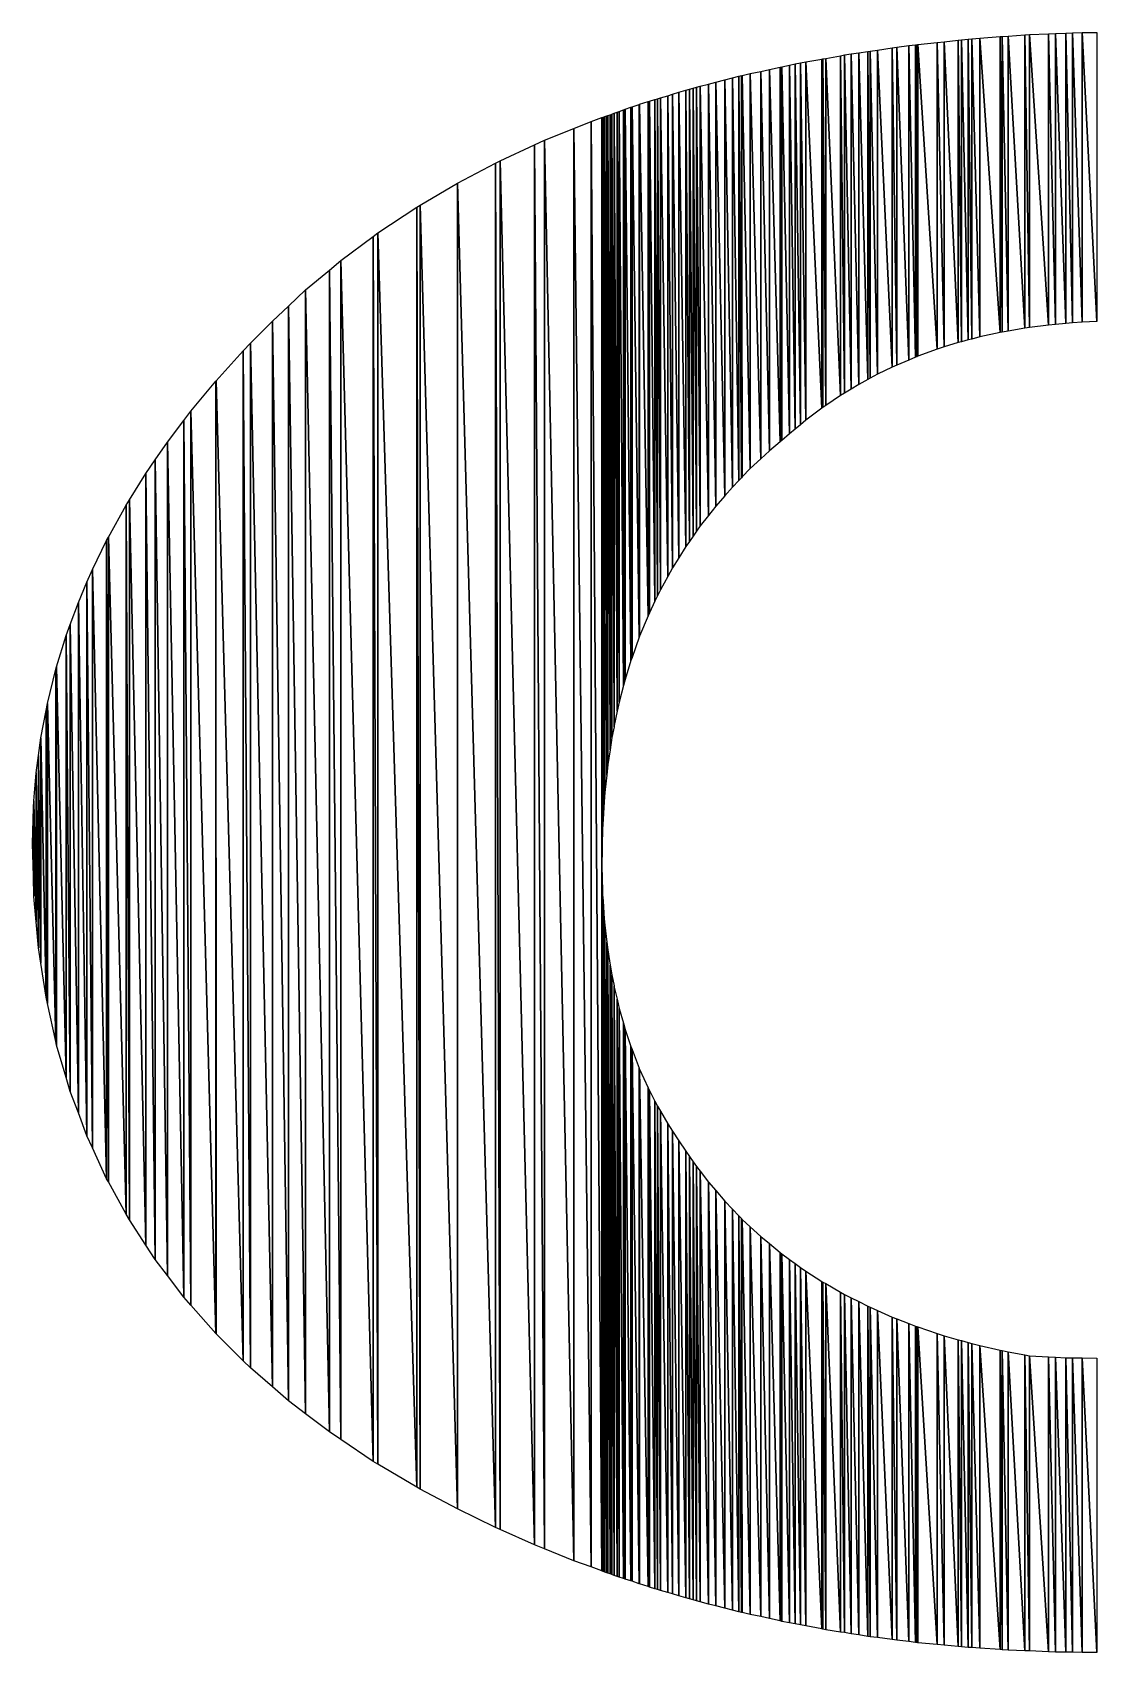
# Model space of a CAD drawing. Extents: x 0 to 4200, y 0 to 2970.
# Drawn here: x 3867.21 to 3882.6, y 308.56 to 332.15 of the extents above; entities that cross this region are included whole.
import ezdxf

# ---------------------------------------------------------------- set-up
doc = ezdxf.new("R2010")
doc.units = 0
doc.layers.get('0').update_dxf_attribs({"linetype": 'CONTINUOUS'})

msp = doc.modelspace()

# ---------------------------------------------------------------- linework, layer by layer
at = {"color": 7, "linetype": 'CONTINUOUS'}
for points in [[(3881.293401, 327.779982), (3880.998877, 332.063946), (3881.293401, 332.086605), (3881.293401, 327.779982)], [(3881.322421, 327.786298), (3881.293401, 332.086605), (3881.322421, 332.088837), (3881.322421, 327.786298)], [(3881.293401, 327.779982), (3881.293401, 332.086605), (3881.322421, 327.786298), (3881.293401, 327.779982)], [(3881.408906, 327.801296), (3881.322421, 332.088837), (3881.408906, 332.095491), (3881.408906, 327.801296)], [(3881.322421, 327.786298), (3881.322421, 332.088837), (3881.408906, 327.801296), (3881.322421, 327.786298)], [(3881.654465, 327.84388), (3881.408906, 332.095491), (3881.654465, 332.114382), (3881.654465, 327.84388)], [(3881.408906, 327.801296), (3881.408906, 332.095491), (3881.654465, 327.84388), (3881.408906, 327.801296)], [(3881.722256, 327.85279), (3881.654465, 332.114382), (3881.722256, 332.119597), (3881.722256, 327.85279)], [(3881.654465, 327.84388), (3881.654465, 332.114382), (3881.722256, 327.85279), (3881.654465, 327.84388)], [(3881.995024, 327.888639), (3881.722256, 332.119597), (3881.995024, 332.129194), (3881.995024, 327.888639)], [(3881.722256, 327.85279), (3881.722256, 332.119597), (3881.995024, 327.888639), (3881.722256, 327.85279)], [(3882.099113, 327.898166), (3881.995024, 332.129194), (3882.099113, 332.132856), (3882.099113, 327.898166)], [(3881.995024, 327.888639), (3881.995024, 332.129194), (3882.099113, 327.898166), (3881.995024, 327.888639)], [(3882.251908, 327.912151), (3882.099113, 332.132856), (3882.251908, 332.138231), (3882.251908, 327.912151)], [(3882.099113, 327.898166), (3882.099113, 332.132856), (3882.251908, 327.912151), (3882.099113, 327.898166)], [(3882.344114, 327.92059), (3882.251908, 332.138231), (3882.344114, 332.141475), (3882.344114, 327.92059)], [(3882.251908, 327.912151), (3882.251908, 332.138231), (3882.344114, 327.92059), (3882.251908, 327.912151)], [(3882.488992, 327.928352), (3882.344114, 332.141475), (3882.488992, 332.146572), (3882.488992, 327.928352)], [(3882.344114, 327.92059), (3882.344114, 332.141475), (3882.488992, 327.928352), (3882.344114, 327.92059)], [(3882.701751, 327.939749), (3882.488992, 332.146572), (3882.701751, 332.147879), (3882.701751, 327.939749)], [(3882.488992, 327.928352), (3882.488992, 332.146572), (3882.701751, 327.939749), (3882.488992, 327.928352)], [(3879.123366, 326.954879), (3879.02614, 331.819055), (3879.123366, 331.836496), (3879.123366, 326.954879)], [(3879.235238, 327.022865), (3879.123366, 331.836496), (3879.235238, 331.852495), (3879.235238, 327.022865)], [(3879.123366, 326.954879), (3879.123366, 331.836496), (3879.235238, 327.022865), (3879.123366, 326.954879)], [(3879.367499, 327.094495), (3879.235238, 331.852495), (3879.367499, 331.871411), (3879.367499, 327.094495)], [(3879.235238, 327.022865), (3879.235238, 331.852495), (3879.367499, 327.094495), (3879.235238, 327.022865)], [(3879.402014, 327.113187), (3879.367499, 331.871411), (3879.402014, 331.876347), (3879.402014, 327.113187)], [(3879.367499, 327.094495), (3879.367499, 331.871411), (3879.402014, 327.113187), (3879.367499, 327.094495)], [(3879.50811, 327.170646), (3879.402014, 331.876347), (3879.50811, 331.89152), (3879.50811, 327.170646)], [(3879.402014, 327.113187), (3879.402014, 331.876347), (3879.50811, 327.170646), (3879.402014, 327.113187)], [(3879.723494, 327.273904), (3879.50811, 331.89152), (3879.723494, 331.922323), (3879.723494, 327.273904)], [(3879.50811, 327.170646), (3879.50811, 331.89152), (3879.723494, 327.273904), (3879.50811, 327.170646)], [(3879.789389, 327.305495), (3879.723494, 331.922323), (3879.789389, 331.931747), (3879.789389, 327.305495)], [(3879.723494, 327.273904), (3879.723494, 331.922323), (3879.789389, 327.305495), (3879.723494, 327.273904)], [(3879.962341, 327.378289), (3879.789389, 331.931747), (3879.962341, 331.956482), (3879.962341, 327.378289)], [(3879.789389, 327.305495), (3879.789389, 331.931747), (3879.962341, 327.378289), (3879.789389, 327.305495)], [(3880.060381, 327.419553), (3879.962341, 331.956482), (3880.060381, 331.967161), (3880.060381, 327.419553)], [(3879.962341, 327.378289), (3879.962341, 331.956482), (3880.060381, 327.419553), (3879.962341, 327.378289)], [(3880.079089, 327.427427), (3880.060381, 331.967161), (3880.079089, 331.969199), (3880.079089, 327.427427)], [(3880.060381, 327.419553), (3880.060381, 331.967161), (3880.079089, 327.427427), (3880.060381, 327.419553)], [(3880.094102, 327.432917), (3880.079089, 331.969199), (3880.094102, 331.970835), (3880.094102, 327.432917)], [(3880.079089, 327.427427), (3880.079089, 331.969199), (3880.094102, 327.432917), (3880.079089, 327.427427)], [(3880.377227, 327.536457), (3880.094102, 331.970835), (3880.377227, 332.001676), (3880.377227, 327.536457)], [(3880.094102, 327.432917), (3880.094102, 331.970835), (3880.377227, 327.536457), (3880.094102, 327.432917)], [(3880.479304, 327.568468), (3880.377227, 332.001676), (3880.479304, 332.012796), (3880.479304, 327.568468)], [(3880.377227, 327.536457), (3880.377227, 332.001676), (3880.479304, 327.568468), (3880.377227, 327.536457)], [(3880.683818, 327.632602), (3880.479304, 332.012796), (3880.683818, 332.035074), (3880.683818, 327.632602)], [(3880.479304, 327.568468), (3880.479304, 332.012796), (3880.683818, 327.632602), (3880.479304, 327.568468)], [(3880.729337, 327.644634), (3880.683818, 332.035074), (3880.729337, 332.040033), (3880.729337, 327.644634)], [(3880.683818, 327.632602), (3880.683818, 332.035074), (3880.729337, 327.644634), (3880.683818, 327.632602)], [(3880.828636, 327.67088), (3880.729337, 332.040033), (3880.828636, 332.050849), (3880.828636, 327.67088)], [(3880.729337, 327.644634), (3880.729337, 332.040033), (3880.828636, 327.67088), (3880.729337, 327.644634)], [(3880.879077, 327.684212), (3880.828636, 332.050849), (3880.879077, 332.05473), (3880.879077, 327.684212)], [(3880.828636, 327.67088), (3880.828636, 332.050849), (3880.879077, 327.684212), (3880.828636, 327.67088)], [(3880.998877, 327.715878), (3880.879077, 332.05473), (3880.998877, 332.063946), (3880.998877, 327.715878)], [(3880.879077, 327.684212), (3880.879077, 332.05473), (3880.998877, 327.715878), (3880.879077, 327.684212)], [(3880.998877, 327.715878), (3880.998877, 332.063946), (3881.293401, 327.779982), (3880.998877, 327.715878)], [(3877.933756, 326.05548), (3877.807477, 331.580825), (3877.933756, 331.608391), (3877.933756, 326.05548)], [(3878.090084, 326.186733), (3877.933756, 331.608391), (3878.090084, 331.642516), (3878.090084, 326.186733)], [(3877.933756, 326.05548), (3877.933756, 331.608391), (3878.090084, 326.186733), (3877.933756, 326.05548)], [(3878.116943, 326.209283), (3878.090084, 331.642516), (3878.116943, 331.648379), (3878.116943, 326.209283)], [(3878.090084, 326.186733), (3878.090084, 331.642516), (3878.116943, 326.209283), (3878.090084, 326.186733)], [(3878.227498, 326.302105), (3878.116943, 331.648379), (3878.227498, 331.672512), (3878.227498, 326.302105)], [(3878.116943, 326.209283), (3878.116943, 331.648379), (3878.227498, 326.302105), (3878.116943, 326.209283)], [(3878.311704, 326.372334), (3878.227498, 331.672512), (3878.311704, 331.690893), (3878.311704, 326.372334)], [(3878.227498, 326.302105), (3878.227498, 331.672512), (3878.311704, 326.372334), (3878.227498, 326.302105)], [(3878.387412, 326.435475), (3878.311704, 331.690893), (3878.387412, 331.704474), (3878.387412, 326.435475)], [(3878.311704, 326.372334), (3878.311704, 331.690893), (3878.387412, 326.435475), (3878.311704, 326.372334)], [(3878.466902, 326.501772), (3878.387412, 331.704474), (3878.466902, 331.718734), (3878.466902, 326.501772)], [(3878.387412, 326.435475), (3878.387412, 331.704474), (3878.466902, 326.501772), (3878.387412, 326.435475)], [(3878.699437, 326.676982), (3878.466902, 331.718734), (3878.699437, 331.760448), (3878.699437, 326.676982)], [(3878.466902, 326.501772), (3878.466902, 331.718734), (3878.699437, 326.676982), (3878.466902, 326.501772)], [(3878.714649, 326.688444), (3878.699437, 331.760448), (3878.714649, 331.763177), (3878.714649, 326.688444)], [(3878.699437, 326.676982), (3878.699437, 331.760448), (3878.714649, 326.688444), (3878.699437, 326.676982)], [(3878.754209, 326.715273), (3878.714649, 331.763177), (3878.754209, 331.770274), (3878.754209, 326.715273)], [(3878.714649, 326.688444), (3878.714649, 331.763177), (3878.754209, 326.715273), (3878.714649, 326.688444)], [(3878.970756, 326.862136), (3878.754209, 331.770274), (3878.970756, 331.809119), (3878.970756, 326.862136)], [(3878.754209, 326.715273), (3878.754209, 331.770274), (3878.970756, 326.862136), (3878.754209, 326.715273)], [(3879.02614, 326.895794), (3878.970756, 331.809119), (3879.02614, 331.819055), (3879.02614, 326.895794)], [(3878.970756, 326.862136), (3878.970756, 331.809119), (3879.02614, 326.895794), (3878.970756, 326.862136)], [(3879.02614, 326.895794), (3879.02614, 331.819055), (3879.123366, 326.954879), (3879.02614, 326.895794)], [(3877.048181, 325.11774), (3876.926958, 331.363576), (3877.048181, 331.395094), (3877.048181, 325.11774)], [(3877.153458, 325.252063), (3877.048181, 331.395094), (3877.153458, 331.422466), (3877.153458, 325.252063)], [(3877.048181, 325.11774), (3877.048181, 331.395094), (3877.153458, 325.252063), (3877.048181, 325.11774)], [(3877.286504, 325.404307), (3877.153458, 331.422466), (3877.286504, 331.457057), (3877.286504, 325.404307)], [(3877.153458, 325.252063), (3877.153458, 331.422466), (3877.286504, 325.404307), (3877.153458, 325.252063)], [(3877.396749, 325.530461), (3877.286504, 331.457057), (3877.396749, 331.48572), (3877.396749, 325.530461)], [(3877.286504, 325.404307), (3877.286504, 331.457057), (3877.396749, 325.530461), (3877.286504, 325.404307)], [(3877.49019, 325.626672), (3877.396749, 331.48572), (3877.49019, 331.510014), (3877.49019, 325.626672)], [(3877.396749, 325.530461), (3877.396749, 331.48572), (3877.49019, 325.626672), (3877.396749, 325.530461)], [(3877.527349, 325.664933), (3877.49019, 331.510014), (3877.527349, 331.519676), (3877.527349, 325.664933)], [(3877.49019, 325.626672), (3877.49019, 331.510014), (3877.527349, 325.664933), (3877.49019, 325.626672)], [(3877.527349, 325.664933), (3877.527349, 331.519676), (3877.53961, 325.677556)], [(3877.53961, 325.677556), (3877.527349, 331.519676), (3877.53961, 325.677556)], [(3877.656844, 325.798266), (3877.53961, 331.522352), (3877.656844, 331.547943), (3877.656844, 325.798266)], [(3877.53961, 325.677556), (3877.53961, 331.522352), (3877.656844, 325.798266), (3877.53961, 325.677556)], [(3877.807477, 325.938184), (3877.656844, 331.547943), (3877.807477, 331.580825), (3877.807477, 325.938184)], [(3877.656844, 325.798266), (3877.656844, 331.547943), (3877.807477, 325.938184), (3877.656844, 325.798266)], [(3877.807477, 325.938184), (3877.807477, 331.580825), (3877.933756, 326.05548), (3877.807477, 325.938184)], [(3876.169762, 323.656001), (3876.045972, 331.102059), (3876.169762, 331.139792), (3876.169762, 323.656001)], [(3876.188597, 323.701125), (3876.169762, 331.139792), (3876.188597, 331.145533), (3876.188597, 323.701125)], [(3876.169762, 323.656001), (3876.169762, 331.139792), (3876.188597, 323.701125), (3876.169762, 323.656001)], [(3876.268124, 323.866384), (3876.188597, 331.145533), (3876.268124, 331.169774), (3876.268124, 323.866384)], [(3876.188597, 323.701125), (3876.188597, 331.145533), (3876.268124, 323.866384), (3876.188597, 323.701125)], [(3876.306035, 323.945166), (3876.268124, 331.169774), (3876.306035, 331.18133), (3876.306035, 323.945166)], [(3876.268124, 323.866384), (3876.268124, 331.169774), (3876.306035, 323.945166), (3876.268124, 323.866384)], [(3876.348068, 324.03251), (3876.306035, 331.18133), (3876.348068, 331.194143), (3876.348068, 324.03251)], [(3876.306035, 323.945166), (3876.306035, 331.18133), (3876.348068, 324.03251), (3876.306035, 323.945166)], [(3876.454776, 324.226772), (3876.348068, 331.194143), (3876.454776, 331.226669), (3876.454776, 324.226772)], [(3876.348068, 324.03251), (3876.348068, 331.194143), (3876.454776, 324.226772), (3876.348068, 324.03251)], [(3876.524276, 324.353296), (3876.454776, 331.226669), (3876.524276, 331.247854), (3876.524276, 324.353296)], [(3876.454776, 324.226772), (3876.454776, 331.226669), (3876.524276, 324.353296), (3876.454776, 324.226772)], [(3876.615968, 324.500693), (3876.524276, 331.247854), (3876.615968, 331.275803), (3876.615968, 324.500693)], [(3876.524276, 324.353296), (3876.524276, 331.247854), (3876.615968, 324.500693), (3876.524276, 324.353296)], [(3876.717235, 324.663482), (3876.615968, 331.275803), (3876.717235, 331.306671), (3876.717235, 324.663482)], [(3876.615968, 324.500693), (3876.615968, 331.275803), (3876.717235, 324.663482), (3876.615968, 324.500693)], [(3876.770295, 324.739278), (3876.717235, 331.306671), (3876.770295, 331.322845), (3876.770295, 324.739278)], [(3876.717235, 324.663482), (3876.717235, 331.306671), (3876.770295, 324.739278), (3876.717235, 324.663482)], [(3876.824662, 324.816941), (3876.770295, 331.322845), (3876.824662, 331.33698), (3876.824662, 324.816941)], [(3876.770295, 324.739278), (3876.770295, 331.322845), (3876.824662, 324.816941), (3876.770295, 324.739278)], [(3876.873925, 324.887313), (3876.824662, 331.33698), (3876.873925, 331.349788), (3876.873925, 324.887313)], [(3876.824662, 324.816941), (3876.824662, 331.33698), (3876.873925, 324.887313), (3876.824662, 324.816941)], [(3876.926958, 324.96307), (3876.873925, 331.349788), (3876.926958, 331.363576), (3876.926958, 324.96307)], [(3876.873925, 324.887313), (3876.873925, 331.349788), (3876.926958, 324.96307), (3876.873925, 324.887313)], [(3876.926958, 324.96307), (3876.926958, 331.363576), (3877.048181, 325.11774), (3876.926958, 324.96307)], [(3875.496167, 309.751716), (3875.338064, 330.852348), (3875.496167, 330.908177), (3875.496167, 309.751716)], [(3875.496167, 319.95181), (3875.496167, 330.908177), (3875.498064, 320.320028), (3875.496167, 319.95181)], [(3875.498064, 320.320028), (3875.496167, 330.908177), (3875.498064, 320.320028)], [(3875.498064, 320.320028), (3875.498064, 330.908847), (3875.506908, 320.549495), (3875.498064, 320.320028)], [(3875.506908, 320.549495), (3875.498064, 330.908847), (3875.506908, 320.549495)], [(3875.506908, 320.549495), (3875.506908, 330.91197), (3875.512616, 320.697582), (3875.506908, 320.549495)], [(3875.512616, 320.697582), (3875.506908, 330.91197), (3875.512616, 320.697582)], [(3875.530274, 320.948536), (3875.512616, 330.913985), (3875.530274, 330.92022), (3875.530274, 320.948536)], [(3875.512616, 320.697582), (3875.512616, 330.913985), (3875.530274, 320.948536), (3875.512616, 320.697582)], [(3875.530274, 320.948536), (3875.530274, 330.92022), (3875.539838, 321.084475), (3875.530274, 320.948536)], [(3875.539838, 321.084475), (3875.530274, 330.92022), (3875.539838, 321.084475)], [(3875.566246, 321.335461), (3875.539838, 330.923598), (3875.566246, 330.932923), (3875.566246, 321.335461)], [(3875.539838, 321.084475), (3875.539838, 330.923598), (3875.566246, 321.335461), (3875.539838, 321.084475)], [(3875.582518, 321.490109), (3875.566246, 330.932923), (3875.582518, 330.938668), (3875.582518, 321.490109)], [(3875.566246, 321.335461), (3875.566246, 330.932923), (3875.582518, 321.490109), (3875.566246, 321.335461)], [(3875.614811, 321.705142), (3875.582518, 330.938668), (3875.614811, 330.950072), (3875.614811, 321.705142)], [(3875.582518, 321.490109), (3875.582518, 330.938668), (3875.614811, 321.705142), (3875.582518, 321.490109)], [(3875.641842, 321.885131), (3875.614811, 330.950072), (3875.641842, 330.959617), (3875.641842, 321.885131)], [(3875.614811, 321.705142), (3875.614811, 330.950072), (3875.641842, 321.885131), (3875.614811, 321.705142)], [(3875.67276, 322.041556), (3875.641842, 330.959617), (3875.67276, 330.970535), (3875.67276, 322.041556)], [(3875.641842, 321.885131), (3875.641842, 330.959617), (3875.67276, 322.041556), (3875.641842, 321.885131)], [(3875.67276, 322.041556), (3875.67276, 330.970535), (3875.675953, 322.057706), (3875.67276, 322.041556)], [(3875.675953, 322.057706), (3875.67276, 330.970535), (3875.675953, 322.057706)], [(3875.717824, 322.269544), (3875.675953, 330.971662), (3875.717824, 330.986447), (3875.717824, 322.269544)], [(3875.675953, 322.057706), (3875.675953, 330.971662), (3875.717824, 322.269544), (3875.675953, 322.057706)], [(3875.749655, 322.397965), (3875.717824, 330.986447), (3875.749655, 330.997687), (3875.749655, 322.397965)], [(3875.717824, 322.269544), (3875.717824, 330.986447), (3875.749655, 322.397965), (3875.717824, 322.269544)], [(3875.810477, 322.643348), (3875.749655, 330.997687), (3875.810477, 331.019164), (3875.810477, 322.643348)], [(3875.749655, 322.397965), (3875.749655, 330.997687), (3875.810477, 322.643348), (3875.749655, 322.397965)], [(3875.835903, 322.727807), (3875.810477, 331.019164), (3875.835903, 331.028143), (3875.835903, 322.727807)], [(3875.810477, 322.643348), (3875.810477, 331.019164), (3875.835903, 322.727807), (3875.810477, 322.643348)], [(3875.919815, 323.006545), (3875.835903, 331.028143), (3875.919815, 331.057773), (3875.919815, 323.006545)], [(3875.835903, 322.727807), (3875.835903, 331.028143), (3875.919815, 323.006545), (3875.835903, 322.727807)], [(3875.93468, 323.048132), (3875.919815, 331.057773), (3875.93468, 331.063023), (3875.93468, 323.048132)], [(3875.919815, 323.006545), (3875.919815, 331.057773), (3875.93468, 323.048132), (3875.919815, 323.006545)], [(3876.040536, 323.344268), (3875.93468, 331.063023), (3876.040536, 331.100402), (3876.040536, 323.344268)], [(3875.93468, 323.048132), (3875.93468, 331.063023), (3876.040536, 323.344268), (3875.93468, 323.048132)], [(3876.040536, 323.344268), (3876.040536, 331.100402), (3876.04585, 323.359137), (3876.040536, 323.344268)], [(3876.04585, 323.359137), (3876.040536, 331.100402), (3876.04585, 323.359137)], [(3876.04585, 323.359137), (3876.04585, 331.102022), (3876.045972, 323.359428)], [(3876.045972, 323.359428), (3876.04585, 331.102022), (3876.045972, 323.359428)], [(3876.045972, 323.359428), (3876.045972, 331.102059), (3876.169762, 323.656001), (3876.045972, 323.359428)], [(3875.087811, 309.901002), (3874.662875, 330.578686), (3875.087811, 330.750917), (3875.087811, 309.901002)], [(3875.338064, 309.809515), (3875.087811, 330.750917), (3875.338064, 330.852348), (3875.338064, 309.809515)], [(3875.087811, 309.901002), (3875.087811, 330.750917), (3875.338064, 309.809515), (3875.087811, 309.901002)], [(3875.338064, 309.809515), (3875.338064, 330.852348), (3875.496167, 309.751716), (3875.338064, 309.809515)], [(3874.513249, 310.133432), (3874.014961, 330.279416), (3874.513249, 330.509574), (3874.513249, 310.133432)], [(3874.662875, 310.072903), (3874.513249, 330.509574), (3874.662875, 330.578686), (3874.662875, 310.072903)], [(3874.513249, 310.133432), (3874.513249, 330.509574), (3874.662875, 310.072903), (3874.513249, 310.133432)], [(3874.662875, 310.072903), (3874.662875, 330.578686), (3875.087811, 309.901002), (3874.662875, 310.072903)], [(3873.949051, 310.384446), (3873.395192, 329.954999), (3873.949051, 330.244916), (3873.949051, 310.384446)], [(3874.014961, 310.355123), (3873.949051, 330.244916), (3874.014961, 330.279416), (3874.014961, 310.355123)], [(3873.949051, 310.384446), (3873.949051, 330.244916), (3874.014961, 310.355123), (3873.949051, 310.384446)], [(3874.014961, 310.355123), (3874.014961, 330.279416), (3874.513249, 310.133432), (3874.014961, 310.355123)], [(3873.394317, 310.654507), (3872.851645, 329.634013), (3873.394317, 329.954541), (3873.394317, 310.654507)], [(3873.394317, 310.654507), (3873.394317, 329.954541), (3873.395192, 310.654043)], [(3873.395192, 310.654043), (3873.394317, 329.954541), (3873.395192, 310.654043)], [(3873.395192, 310.654043), (3873.395192, 329.954999), (3873.949051, 310.384446), (3873.395192, 310.654043)], [(3872.800936, 310.97224), (3872.234812, 329.227979), (3872.800936, 329.604061), (3872.800936, 310.97224)], [(3872.851645, 310.94222), (3872.800936, 329.604061), (3872.851645, 329.634013), (3872.851645, 310.94222)], [(3872.800936, 310.97224), (3872.800936, 329.604061), (3872.851645, 310.94222), (3872.800936, 310.97224)], [(3872.851645, 310.94222), (3872.851645, 329.634013), (3873.394317, 310.654507), (3872.851645, 310.94222)], [(3872.168261, 311.346768), (3871.695938, 328.826296), (3872.168261, 329.178371), (3872.168261, 311.346768)], [(3872.234812, 311.307371), (3872.168261, 329.178371), (3872.234812, 329.227979), (3872.234812, 311.307371)], [(3872.168261, 311.346768), (3872.168261, 329.178371), (3872.234812, 311.307371), (3872.168261, 311.346768)], [(3872.234812, 311.307371), (3872.234812, 329.227979), (3872.800936, 310.97224), (3872.234812, 311.307371)], [(3871.695938, 311.663645), (3871.528931, 328.686821), (3871.695938, 328.826296), (3871.695938, 311.663645)], [(3871.695938, 311.663645), (3871.695938, 328.826296), (3872.168261, 311.346768), (3871.695938, 311.663645)], [(3871.528931, 311.775688), (3871.18431, 328.399013), (3871.528931, 328.686821), (3871.528931, 311.775688)], [(3871.528931, 311.775688), (3871.528931, 328.686821), (3871.695938, 311.663645), (3871.528931, 311.775688)], [(3871.18431, 312.038115), (3870.933662, 328.16467), (3871.18431, 328.399013), (3871.18431, 312.038115)], [(3871.18431, 312.038115), (3871.18431, 328.399013), (3871.528931, 311.775688), (3871.18431, 312.038115)], [(3870.933662, 312.228981), (3870.699919, 327.946132), (3870.933662, 328.16467), (3870.933662, 312.228981)], [(3870.933662, 312.228981), (3870.933662, 328.16467), (3871.18431, 312.038115), (3870.933662, 312.228981)], [(3870.699919, 312.431539), (3870.382458, 327.622086), (3870.699919, 327.946132), (3870.699919, 312.431539)], [(3870.699919, 312.431539), (3870.699919, 327.946132), (3870.933662, 312.228981), (3870.699919, 312.431539)], [(3870.382458, 312.706647), (3870.277036, 327.514479), (3870.382458, 327.622086), (3870.382458, 312.706647)], [(3870.382458, 312.706647), (3870.382458, 327.622086), (3870.699919, 312.431539), (3870.382458, 312.706647)], [(3870.277036, 312.811008), (3869.881414, 327.076963), (3870.277036, 327.514479), (3870.277036, 312.811008)], [(3870.277036, 312.811008), (3870.277036, 327.514479), (3870.382458, 312.706647), (3870.277036, 312.811008)], [(3869.875323, 313.208685), (3869.513055, 326.633591), (3869.875323, 327.069631), (3869.875323, 313.208685)], [(3869.875323, 313.208685), (3869.875323, 327.069631), (3869.881414, 313.202655)], [(3869.881414, 313.202655), (3869.875323, 327.069631), (3869.881414, 313.202655)], [(3869.881414, 313.202655), (3869.881414, 327.076963), (3870.277036, 312.811008), (3869.881414, 313.202655)], [(3869.412262, 313.735096), (3869.171962, 326.18437), (3869.412262, 326.500846), (3869.412262, 313.735096)], [(3869.513055, 313.620514), (3869.412262, 326.500846), (3869.513055, 326.633591), (3869.513055, 313.620514)], [(3869.412262, 313.735096), (3869.412262, 326.500846), (3869.513055, 313.620514), (3869.412262, 313.735096)], [(3869.513055, 313.620514), (3869.513055, 326.633591), (3869.875323, 313.208685), (3869.513055, 313.620514)], [(3869.171962, 314.050989), (3868.99328, 325.925269), (3869.171962, 326.18437), (3869.171962, 314.050989)], [(3869.171962, 314.050989), (3869.171962, 326.18437), (3869.412262, 313.735096), (3869.171962, 314.050989)], [(3868.858138, 314.493209), (3868.618381, 325.343668), (3868.858138, 325.729305), (3868.858138, 314.493209)], [(3868.99328, 314.28588), (3868.858138, 325.729305), (3868.99328, 325.925269), (3868.99328, 314.28588)], [(3868.858138, 314.493209), (3868.858138, 325.729305), (3868.99328, 314.28588), (3868.858138, 314.493209)], [(3868.99328, 314.28588), (3868.99328, 325.925269), (3869.171962, 314.050989), (3868.99328, 314.28588)], [(3868.571587, 314.945841), (3868.312312, 324.80167), (3868.571587, 325.268403), (3868.571587, 314.945841)], [(3868.618381, 314.861037), (3868.571587, 325.268403), (3868.618381, 325.343668), (3868.618381, 314.861037)], [(3868.571587, 314.945841), (3868.571587, 325.268403), (3868.618381, 314.861037), (3868.571587, 314.945841)], [(3868.618381, 314.861037), (3868.618381, 325.343668), (3868.858138, 314.493209), (3868.618381, 314.861037)], [(3868.312312, 315.415726), (3868.287571, 324.751273), (3868.312312, 324.80167), (3868.312312, 315.415726)], [(3868.312312, 315.415726), (3868.312312, 324.80167), (3868.571587, 314.945841), (3868.312312, 315.415726)], [(3868.287571, 315.460566), (3868.080316, 324.329112), (3868.287571, 324.751273), (3868.287571, 315.460566)], [(3868.287571, 315.460566), (3868.287571, 324.751273), (3868.312312, 315.415726), (3868.287571, 315.460566)], [(3868.080316, 315.911555), (3868.000853, 324.143422), (3868.080316, 324.329112), (3868.080316, 315.911555)], [(3868.080316, 315.911555), (3868.080316, 324.329112), (3868.287571, 315.460566), (3868.080316, 315.911555)], [(3868.000853, 316.084468), (3867.875602, 323.850736), (3868.000853, 324.143422), (3868.000853, 316.084468)], [(3868.000853, 316.084468), (3868.000853, 324.143422), (3868.080316, 315.911555), (3868.000853, 316.084468)], [(3867.875602, 316.419136), (3867.758233, 323.530446), (3867.875602, 323.850736), (3867.875602, 316.419136)], [(3867.875602, 316.419136), (3867.875602, 323.850736), (3868.000853, 316.084468), (3867.875602, 316.419136)], [(3867.698173, 316.936248), (3867.559715, 322.914682), (3867.698173, 323.366547), (3867.698173, 316.936248)], [(3867.758233, 316.732743), (3867.698173, 323.366547), (3867.758233, 323.530446), (3867.758233, 316.732743)], [(3867.698173, 316.936248), (3867.698173, 323.366547), (3867.758233, 316.732743), (3867.698173, 316.936248)], [(3867.758233, 316.732743), (3867.758233, 323.530446), (3867.875602, 316.419136), (3867.758233, 316.732743)], [(3867.548032, 317.45813), (3867.425182, 322.380758), (3867.548032, 322.876552), (3867.548032, 317.45813)], [(3867.559715, 317.40539), (3867.548032, 322.876552), (3867.559715, 322.914682), (3867.559715, 317.40539)], [(3867.548032, 317.45813), (3867.548032, 322.876552), (3867.559715, 317.40539), (3867.548032, 317.45813)], [(3867.559715, 317.40539), (3867.559715, 322.914682), (3867.698173, 316.936248), (3867.559715, 317.40539)], [(3867.405304, 318.102411), (3867.329627, 321.87917), (3867.405304, 322.276414), (3867.405304, 318.102411)], [(3867.425182, 318.01268), (3867.405304, 322.276414), (3867.425182, 322.380758), (3867.425182, 318.01268)], [(3867.405304, 318.102411), (3867.405304, 322.276414), (3867.425182, 318.01268), (3867.405304, 318.102411)], [(3867.425182, 318.01268), (3867.425182, 322.380758), (3867.548032, 317.45813), (3867.425182, 318.01268)], [(3867.329627, 318.597363), (3867.295005, 321.621815), (3867.329627, 321.87917), (3867.329627, 318.597363)], [(3867.329627, 318.597363), (3867.329627, 321.87917), (3867.405304, 318.102411), (3867.329627, 318.597363)], [(3867.295005, 318.823804), (3867.26137, 321.371795), (3867.295005, 321.621815), (3867.295005, 318.823804)], [(3867.295005, 318.823804), (3867.295005, 321.621815), (3867.329627, 318.597363), (3867.295005, 318.823804)], [(3867.26137, 319.202814), (3867.228822, 320.963998), (3867.26137, 321.371795), (3867.26137, 319.202814)], [(3867.26137, 319.202814), (3867.26137, 321.371795), (3867.295005, 318.823804), (3867.26137, 319.202814)], [(3867.220413, 319.863113), (3867.20676, 320.339708), (3867.220413, 320.858639), (3867.220413, 319.863113)], [(3867.228822, 319.569569), (3867.220413, 320.858639), (3867.228822, 320.963998), (3867.228822, 319.569569)], [(3867.220413, 319.863113), (3867.220413, 320.858639), (3867.228822, 319.569569), (3867.220413, 319.863113)], [(3867.228822, 319.569569), (3867.228822, 320.963998), (3867.26137, 319.202814), (3867.228822, 319.569569)], [(3875.496167, 309.751716), (3875.496167, 319.95181), (3875.498064, 309.751022)], [(3875.498064, 309.751022), (3875.496167, 319.95181), (3875.498064, 319.888418), (3875.498064, 309.751022)], [(3875.498064, 309.751022), (3875.498064, 319.888418), (3875.506908, 309.747789)], [(3875.506908, 309.747789), (3875.498064, 319.888418), (3875.506908, 319.592927), (3875.506908, 309.747789)], [(3875.506908, 309.747789), (3875.506908, 319.592927), (3875.512616, 309.745702)], [(3875.512616, 309.745702), (3875.506908, 319.592927), (3875.512616, 319.507538), (3875.512616, 309.745702)], [(3875.512616, 309.745702), (3875.512616, 319.507538), (3875.530274, 309.739247), (3875.512616, 309.745702)], [(3875.530274, 309.739247), (3875.512616, 319.507538), (3875.530274, 319.243377), (3875.530274, 309.739247)], [(3875.530274, 309.739247), (3875.530274, 319.243377), (3875.539838, 309.73575)], [(3875.539838, 309.73575), (3875.530274, 319.243377), (3875.539838, 319.152916), (3875.539838, 309.73575)], [(3875.539838, 309.73575), (3875.539838, 319.152916), (3875.566246, 309.726096), (3875.539838, 309.73575)], [(3875.566246, 309.726096), (3875.539838, 319.152916), (3875.566246, 318.903159), (3875.566246, 309.726096)], [(3875.566246, 309.726096), (3875.566246, 318.903159), (3875.582518, 309.720148), (3875.566246, 309.726096)], [(3875.582518, 309.720148), (3875.566246, 318.903159), (3875.582518, 318.792296), (3875.582518, 309.720148)], [(3875.582518, 309.720148), (3875.582518, 318.792296), (3875.614811, 309.708342), (3875.582518, 309.720148)], [(3875.614811, 309.708342), (3875.582518, 318.792296), (3875.614811, 318.572271), (3875.614811, 309.708342)], [(3875.614811, 309.708342), (3875.614811, 318.572271), (3875.641842, 309.69846), (3875.614811, 309.708342)], [(3875.641842, 309.69846), (3875.614811, 318.572271), (3875.641842, 318.430109), (3875.641842, 309.69846)], [(3875.641842, 309.69846), (3875.641842, 318.430109), (3875.67276, 309.687157), (3875.641842, 309.69846)], [(3875.67276, 309.687157), (3875.641842, 318.430109), (3875.67276, 318.2675), (3875.67276, 309.687157)], [(3875.67276, 309.687157), (3875.67276, 318.2675), (3875.675953, 309.68611)], [(3875.675953, 309.68611), (3875.67276, 318.2675), (3875.675953, 318.250711), (3875.675953, 309.68611)], [(3875.675953, 309.68611), (3875.675953, 318.250711), (3875.717824, 309.672378), (3875.675953, 309.68611)], [(3875.717824, 309.672378), (3875.675953, 318.250711), (3875.717824, 318.073329), (3875.717824, 309.672378)], [(3875.717824, 309.672378), (3875.717824, 318.073329), (3875.749655, 309.661938), (3875.717824, 309.672378)], [(3875.749655, 309.661938), (3875.717824, 318.073329), (3875.749655, 317.938479), (3875.749655, 309.661938)], [(3875.749655, 309.661938), (3875.749655, 317.938479), (3875.810477, 309.641991), (3875.749655, 309.661938)], [(3875.810477, 309.641991), (3875.749655, 317.938479), (3875.810477, 317.724869), (3875.810477, 309.641991)], [(3875.810477, 309.641991), (3875.810477, 317.724869), (3875.835903, 309.633652), (3875.810477, 309.641991)], [(3875.835903, 309.633652), (3875.810477, 317.724869), (3875.835903, 317.635573), (3875.835903, 309.633652)], [(3875.835903, 309.633652), (3875.835903, 317.635573), (3875.919815, 309.606132), (3875.835903, 309.633652)], [(3875.919815, 309.606132), (3875.835903, 317.635573), (3875.919815, 317.386173), (3875.919815, 309.606132)], [(3875.919815, 309.606132), (3875.919815, 317.386173), (3875.93468, 309.601257), (3875.919815, 309.606132)], [(3875.93468, 309.601257), (3875.919815, 317.386173), (3875.93468, 317.34199), (3875.93468, 309.601257)], [(3875.93468, 309.601257), (3875.93468, 317.34199), (3876.040536, 309.56654), (3875.93468, 309.601257)], [(3876.040536, 309.56654), (3875.93468, 317.34199), (3876.040536, 317.071616), (3876.040536, 309.56654)], [(3876.040536, 309.56654), (3876.040536, 317.071616), (3876.04585, 309.564797)], [(3876.04585, 309.564797), (3876.040536, 317.071616), (3876.04585, 309.564797)], [(3876.04585, 309.564797), (3876.04585, 317.05804), (3876.045972, 309.564757)], [(3876.045972, 309.564757), (3876.04585, 317.05804), (3876.045972, 309.564757)], [(3876.045972, 309.564757), (3876.045972, 317.057729), (3876.169762, 309.524158), (3876.045972, 309.564757)], [(3876.169762, 309.524158), (3876.045972, 317.057729), (3876.169762, 316.78279), (3876.169762, 309.524158)], [(3876.169762, 309.524158), (3876.169762, 316.78279), (3876.188597, 309.517981), (3876.169762, 309.524158)], [(3876.188597, 309.517981), (3876.169762, 316.78279), (3876.188597, 316.746078), (3876.188597, 309.517981)], [(3876.188597, 309.517981), (3876.188597, 316.746078), (3876.268124, 309.491899), (3876.188597, 309.517981)], [(3876.268124, 309.491899), (3876.188597, 316.746078), (3876.268124, 316.591066), (3876.268124, 309.491899)], [(3876.268124, 309.491899), (3876.268124, 316.591066), (3876.306035, 309.480843), (3876.268124, 309.491899)], [(3876.306035, 309.480843), (3876.268124, 316.591066), (3876.306035, 316.517169), (3876.306035, 309.480843)], [(3876.306035, 309.480843), (3876.306035, 316.517169), (3876.348068, 309.468585), (3876.306035, 309.480843)], [(3876.348068, 309.468585), (3876.306035, 316.517169), (3876.348068, 316.444742), (3876.348068, 309.468585)], [(3876.348068, 309.468585), (3876.348068, 316.444742), (3876.454776, 309.437466), (3876.348068, 309.468585)], [(3876.454776, 309.437466), (3876.348068, 316.444742), (3876.454776, 316.260867), (3876.454776, 309.437466)], [(3876.454776, 309.437466), (3876.454776, 316.260867), (3876.524276, 309.417198), (3876.454776, 309.437466)], [(3876.524276, 309.417198), (3876.454776, 316.260867), (3876.524276, 316.154376), (3876.524276, 309.417198)], [(3876.524276, 309.417198), (3876.524276, 316.154376), (3876.615968, 309.390458), (3876.524276, 309.417198)], [(3876.615968, 309.390458), (3876.524276, 316.154376), (3876.615968, 316.01388), (3876.615968, 309.390458)], [(3876.615968, 309.390458), (3876.615968, 316.01388), (3876.717235, 309.360925), (3876.615968, 309.390458)], [(3876.717235, 309.360925), (3876.615968, 316.01388), (3876.717235, 315.864158), (3876.717235, 309.360925)], [(3876.717235, 309.360925), (3876.717235, 315.864158), (3876.770295, 309.345451), (3876.717235, 309.360925)], [(3876.770295, 309.345451), (3876.717235, 315.864158), (3876.770295, 315.785709), (3876.770295, 309.345451)], [(3876.770295, 309.345451), (3876.770295, 315.785709), (3876.824662, 309.329596), (3876.770295, 309.345451)], [(3876.824662, 309.329596), (3876.770295, 315.785709), (3876.824662, 315.705328), (3876.824662, 309.329596)], [(3876.824662, 309.329596), (3876.824662, 315.705328), (3876.873925, 309.31523), (3876.824662, 309.329596)], [(3876.873925, 309.31523), (3876.824662, 315.705328), (3876.873925, 315.640628), (3876.873925, 309.31523)], [(3876.873925, 309.31523), (3876.873925, 315.640628), (3876.926958, 309.301626), (3876.873925, 309.31523)], [(3876.926958, 309.301626), (3876.873925, 315.640628), (3876.926958, 315.570978), (3876.926958, 309.301626)], [(3876.926958, 309.301626), (3876.926958, 315.570978), (3877.048181, 309.270531), (3876.926958, 309.301626)], [(3877.048181, 309.270531), (3876.926958, 315.570978), (3877.048181, 315.411771), (3877.048181, 309.270531)], [(3877.048181, 309.270531), (3877.048181, 315.411771), (3877.153458, 309.243526), (3877.048181, 309.270531)], [(3877.153458, 309.243526), (3877.048181, 315.411771), (3877.153458, 315.288724), (3877.153458, 309.243526)], [(3877.153458, 309.243526), (3877.153458, 315.288724), (3877.286504, 309.209398), (3877.153458, 309.243526)], [(3877.286504, 309.209398), (3877.153458, 315.288724), (3877.286504, 315.133222), (3877.286504, 309.209398)], [(3877.286504, 309.209398), (3877.286504, 315.133222), (3877.396749, 309.181119), (3877.286504, 309.209398)], [(3877.396749, 309.181119), (3877.286504, 315.133222), (3877.396749, 315.018437), (3877.396749, 309.181119)], [(3877.396749, 309.181119), (3877.396749, 315.018437), (3877.49019, 309.157151), (3877.396749, 309.181119)], [(3877.49019, 309.157151), (3877.396749, 315.018437), (3877.49019, 314.921148), (3877.49019, 309.157151)], [(3877.49019, 309.157151), (3877.49019, 314.921148), (3877.527349, 309.148881), (3877.49019, 309.157151)], [(3877.527349, 309.148881), (3877.49019, 314.921148), (3877.527349, 314.882459), (3877.527349, 309.148881)], [(3877.527349, 309.148881), (3877.527349, 314.882459), (3877.53961, 309.146152)], [(3877.53961, 309.146152), (3877.527349, 314.882459), (3877.53961, 309.146152)], [(3877.53961, 309.146152), (3877.53961, 314.869694), (3877.656844, 309.120061), (3877.53961, 309.146152)], [(3877.656844, 309.120061), (3877.53961, 314.869694), (3877.656844, 314.760938), (3877.656844, 309.120061)], [(3877.656844, 309.120061), (3877.656844, 314.760938), (3877.807477, 309.086537), (3877.656844, 309.120061)], [(3877.807477, 309.086537), (3877.656844, 314.760938), (3877.807477, 314.621199), (3877.807477, 309.086537)], [(3877.807477, 309.086537), (3877.807477, 314.621199), (3877.933756, 309.058432), (3877.807477, 309.086537)], [(3877.933756, 309.058432), (3877.807477, 314.621199), (3877.933756, 314.516885), (3877.933756, 309.058432)], [(3877.933756, 309.058432), (3877.933756, 314.516885), (3878.090084, 309.023641), (3877.933756, 309.058432)], [(3878.090084, 309.023641), (3877.933756, 314.516885), (3878.090084, 314.387749), (3878.090084, 309.023641)], [(3878.090084, 309.023641), (3878.090084, 314.387749), (3878.116943, 309.017663), (3878.090084, 309.023641)], [(3878.116943, 309.017663), (3878.090084, 314.387749), (3878.116943, 314.368021), (3878.116943, 309.017663)], [(3878.116943, 309.017663), (3878.116943, 314.368021), (3878.227498, 308.99669), (3878.116943, 309.017663)], [(3878.227498, 308.99669), (3878.116943, 314.368021), (3878.227498, 314.286817), (3878.227498, 308.99669)], [(3878.227498, 308.99669), (3878.227498, 314.286817), (3878.311704, 308.980715), (3878.227498, 308.99669)], [(3878.311704, 308.980715), (3878.227498, 314.286817), (3878.311704, 314.224966), (3878.311704, 308.980715)], [(3878.311704, 308.980715), (3878.311704, 314.224966), (3878.387412, 308.966353), (3878.311704, 308.980715)], [(3878.387412, 308.966353), (3878.311704, 314.224966), (3878.387412, 314.169358), (3878.387412, 308.966353)], [(3878.387412, 308.966353), (3878.387412, 314.169358), (3878.466902, 308.951273), (3878.387412, 308.966353)], [(3878.466902, 308.951273), (3878.387412, 314.169358), (3878.466902, 314.117561), (3878.466902, 308.951273)], [(3878.466902, 308.951273), (3878.466902, 314.117561), (3878.699437, 308.90716), (3878.466902, 308.951273)], [(3878.699437, 308.90716), (3878.466902, 314.117561), (3878.699437, 313.966038), (3878.699437, 308.90716)], [(3878.699437, 308.90716), (3878.699437, 313.966038), (3878.714649, 308.904274), (3878.699437, 308.90716)], [(3878.714649, 308.904274), (3878.699437, 313.966038), (3878.714649, 313.957273), (3878.714649, 308.904274)], [(3878.714649, 308.904274), (3878.714649, 313.957273), (3878.754209, 308.896769), (3878.714649, 308.904274)], [(3878.754209, 308.896769), (3878.714649, 313.957273), (3878.754209, 313.93448), (3878.754209, 308.896769)], [(3878.754209, 308.896769), (3878.754209, 313.93448), (3878.970756, 308.862573), (3878.754209, 308.896769)], [(3878.970756, 308.862573), (3878.754209, 313.93448), (3878.970756, 313.809711), (3878.970756, 308.862573)], [(3878.970756, 308.862573), (3878.970756, 313.809711), (3879.02614, 308.853826), (3878.970756, 308.862573)], [(3879.02614, 308.853826), (3878.970756, 313.809711), (3879.02614, 313.777801), (3879.02614, 308.853826)], [(3879.02614, 308.853826), (3879.02614, 313.777801), (3879.123366, 308.838473), (3879.02614, 308.853826)], [(3879.123366, 308.838473), (3879.02614, 313.777801), (3879.123366, 313.728486), (3879.123366, 308.838473)], [(3879.123366, 308.838473), (3879.123366, 313.728486), (3879.235238, 308.820806), (3879.123366, 308.838473)], [(3879.235238, 308.820806), (3879.123366, 313.728486), (3879.235238, 313.671743), (3879.235238, 308.820806)], [(3879.235238, 308.820806), (3879.235238, 313.671743), (3879.367499, 308.79992), (3879.235238, 308.820806)], [(3879.367499, 308.79992), (3879.235238, 313.671743), (3879.367499, 313.604659), (3879.367499, 308.79992)], [(3879.367499, 308.79992), (3879.367499, 313.604659), (3879.402014, 308.79447), (3879.367499, 308.79992)], [(3879.402014, 308.79447), (3879.367499, 313.604659), (3879.402014, 313.589337), (3879.402014, 308.79447)], [(3879.402014, 308.79447), (3879.402014, 313.589337), (3879.50811, 308.780981), (3879.402014, 308.79447)], [(3879.50811, 308.780981), (3879.402014, 313.589337), (3879.50811, 313.542239), (3879.50811, 308.780981)], [(3879.50811, 308.780981), (3879.50811, 313.542239), (3879.723494, 308.753598), (3879.50811, 308.780981)], [(3879.723494, 308.753598), (3879.50811, 313.542239), (3879.723494, 313.446625), (3879.723494, 308.753598)], [(3879.723494, 308.753598), (3879.723494, 313.446625), (3879.789389, 308.74522), (3879.723494, 308.753598)], [(3879.789389, 308.74522), (3879.723494, 313.446625), (3879.789389, 313.421215), (3879.789389, 308.74522)], [(3879.789389, 308.74522), (3879.789389, 313.421215), (3879.962341, 308.723231), (3879.789389, 308.74522)], [(3879.962341, 308.723231), (3879.789389, 313.421215), (3879.962341, 313.354521), (3879.962341, 308.723231)], [(3879.962341, 308.723231), (3879.962341, 313.354521), (3880.060381, 308.710767), (3879.962341, 308.723231)], [(3880.060381, 308.710767), (3879.962341, 313.354521), (3880.060381, 313.316715), (3880.060381, 308.710767)], [(3880.060381, 308.710767), (3880.060381, 313.316715), (3880.079089, 308.708946), (3880.060381, 308.710767)], [(3880.079089, 308.708946), (3880.060381, 313.316715), (3880.079089, 313.309501), (3880.079089, 308.708946)], [(3880.079089, 308.708946), (3880.079089, 313.309501), (3880.094102, 308.707485), (3880.079089, 308.708946)], [(3880.094102, 308.707485), (3880.079089, 313.309501), (3880.094102, 313.303712), (3880.094102, 308.707485)], [(3880.094102, 308.707485), (3880.094102, 313.303712), (3880.377227, 308.67993), (3880.094102, 308.707485)], [(3880.377227, 308.67993), (3880.094102, 313.303712), (3880.377227, 313.209793), (3880.377227, 308.67993)], [(3880.377227, 308.67993), (3880.377227, 313.209793), (3880.479304, 308.669996), (3880.377227, 308.67993)], [(3880.479304, 308.669996), (3880.377227, 313.209793), (3880.479304, 313.175932), (3880.479304, 308.669996)], [(3880.479304, 308.669996), (3880.479304, 313.175932), (3880.683818, 308.650092), (3880.479304, 308.669996)], [(3880.683818, 308.650092), (3880.479304, 313.175932), (3880.683818, 313.118311), (3880.683818, 308.650092)], [(3880.683818, 308.650092), (3880.683818, 313.118311), (3880.729337, 308.645662), (3880.683818, 308.650092)], [(3880.729337, 308.645662), (3880.683818, 313.118311), (3880.729337, 313.105486), (3880.729337, 308.645662)], [(3880.729337, 308.645662), (3880.729337, 313.105486), (3880.828636, 308.638866), (3880.729337, 308.645662)], [(3880.828636, 308.638866), (3880.729337, 313.105486), (3880.828636, 313.077509), (3880.828636, 308.638866)], [(3880.828636, 308.638866), (3880.828636, 313.077509), (3880.879077, 308.635414), (3880.828636, 308.638866)], [(3880.879077, 308.635414), (3880.828636, 313.077509), (3880.879077, 313.063298), (3880.879077, 308.635414)], [(3880.879077, 308.635414), (3880.879077, 313.063298), (3880.998877, 308.627216), (3880.879077, 308.635414)], [(3880.998877, 308.627216), (3880.879077, 313.063298), (3880.998877, 313.035113), (3880.998877, 308.627216)], [(3880.998877, 308.627216), (3880.998877, 313.035113), (3881.293401, 308.607061), (3880.998877, 308.627216)], [(3881.293401, 308.607061), (3880.998877, 313.035113), (3881.293401, 312.965821), (3881.293401, 308.607061)], [(3881.293401, 308.607061), (3881.293401, 312.965821), (3881.322421, 308.605075), (3881.293401, 308.607061)], [(3881.322421, 308.605075), (3881.293401, 312.965821), (3881.322421, 312.960252), (3881.322421, 308.605075)], [(3881.322421, 308.605075), (3881.322421, 312.960252), (3881.408906, 308.599156), (3881.322421, 308.605075)], [(3881.408906, 308.599156), (3881.322421, 312.960252), (3881.408906, 312.943654), (3881.408906, 308.599156)], [(3881.408906, 308.599156), (3881.408906, 312.943654), (3881.654465, 308.589228), (3881.408906, 308.599156)], [(3881.654465, 308.589228), (3881.408906, 312.943654), (3881.654465, 312.896526), (3881.654465, 308.589228)], [(3881.654465, 308.589228), (3881.654465, 312.896526), (3881.722256, 308.586488), (3881.654465, 308.589228)], [(3881.722256, 308.586488), (3881.654465, 312.896526), (3881.722256, 312.883515), (3881.722256, 308.586488)], [(3881.722256, 308.586488), (3881.722256, 312.883515), (3881.995024, 308.57546), (3881.722256, 308.586488)], [(3881.995024, 308.57546), (3881.722256, 312.883515), (3881.995024, 312.869575), (3881.995024, 308.57546)], [(3881.995024, 308.57546), (3881.995024, 312.869575), (3882.099113, 308.571252), (3881.995024, 308.57546)], [(3882.099113, 308.571252), (3881.995024, 312.869575), (3882.099113, 312.864255), (3882.099113, 308.571252)], [(3882.099113, 308.571252), (3882.099113, 312.864255), (3882.251908, 308.569224), (3882.099113, 308.571252)], [(3882.251908, 308.569224), (3882.099113, 312.864255), (3882.251908, 312.856446), (3882.251908, 308.569224)], [(3882.251908, 308.569224), (3882.251908, 312.856446), (3882.344114, 308.568), (3882.251908, 308.569224)], [(3882.344114, 308.568), (3882.251908, 312.856446), (3882.344114, 312.855135), (3882.344114, 308.568)], [(3882.344114, 308.568), (3882.344114, 312.855135), (3882.488992, 308.566077), (3882.344114, 308.568)], [(3882.488992, 308.566077), (3882.344114, 312.855135), (3882.488992, 312.853075), (3882.488992, 308.566077)], [(3882.488992, 308.566077), (3882.488992, 312.853075), (3882.701751, 308.563253), (3882.488992, 308.566077)], [(3882.701751, 308.563253), (3882.488992, 312.853075), (3882.701751, 312.850051), (3882.701751, 308.563253)]]:
    msp.add_lwpolyline(points, close=True, dxfattribs=at)

doc.saveas('drawing.dxf')
